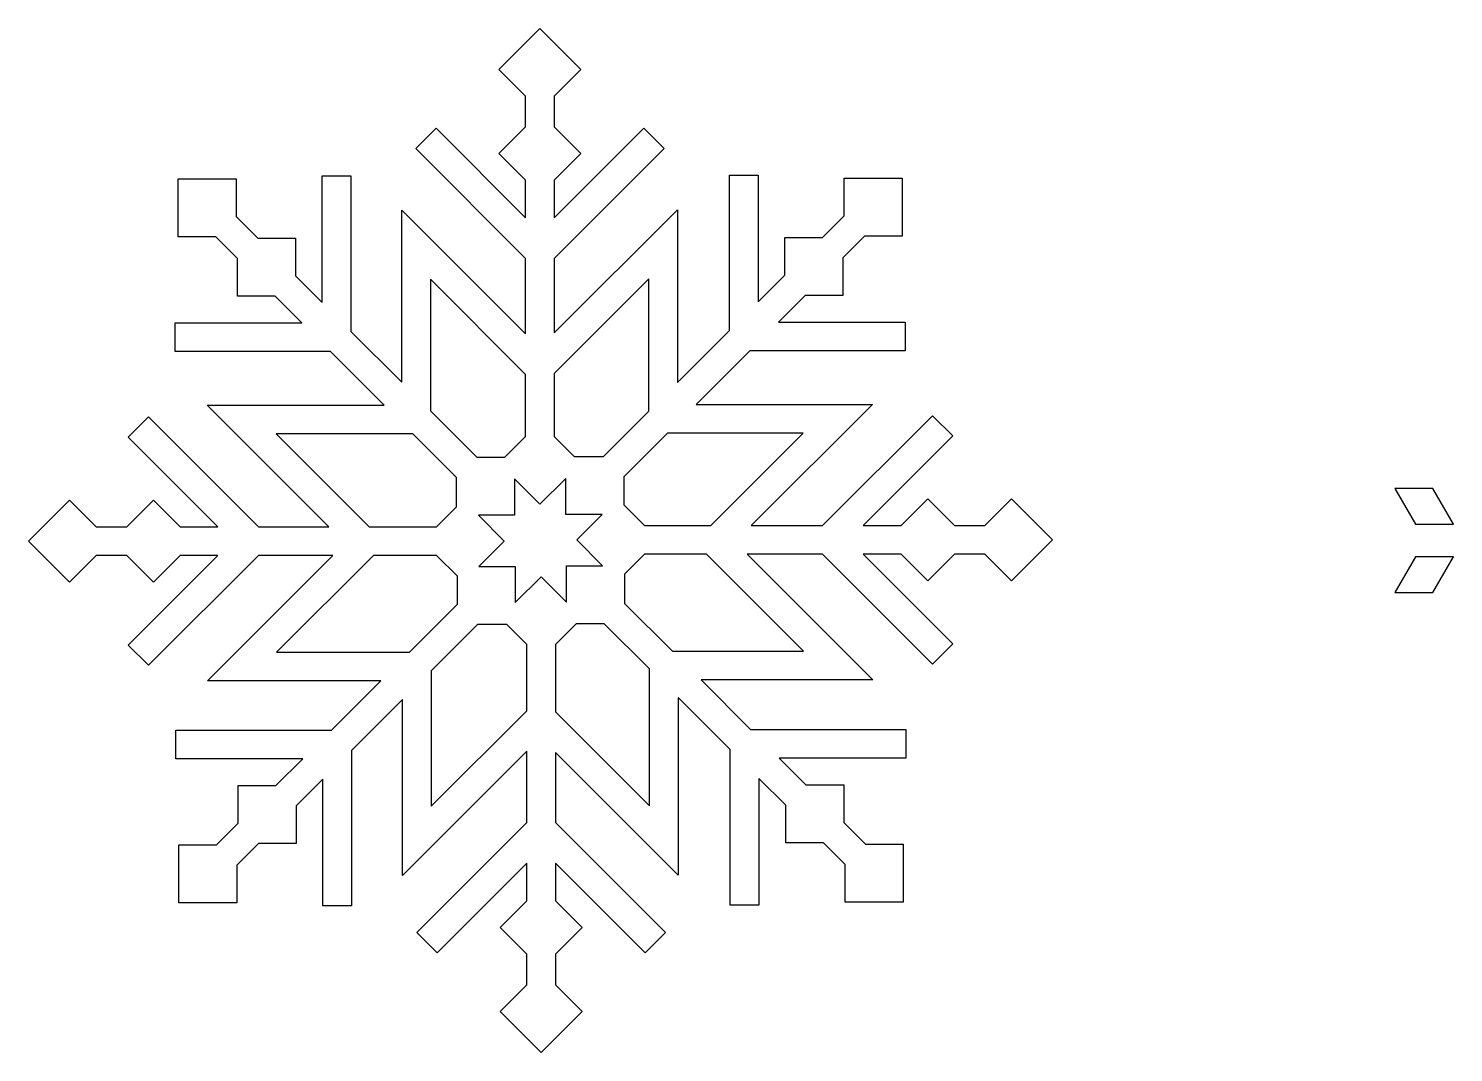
# Model space of a CAD drawing. Header units: centimetres. Extents: x -1 to 124, y -94 to 8.
# Drawn here: x 34.69 to 48.6, y -93.96 to -83.96 of the extents above; entities that cross this region are included whole.
import ezdxf

# ---------------------------------------------------------------- set-up
doc = ezdxf.new("R2010")
doc.units = ezdxf.units.CM
doc.header["$MEASUREMENT"] = 0
doc.layers.add('layer 1', color=7, linetype='Continuous')

msp = doc.modelspace()

# ---------------------------------------------------------------- linework, layer by layer
at = {"layer": 'layer 1', "color": 250}
for points, knots in [([(42.43983, -88.81313), (42.43983, -88.81313), (41.74317, -88.81313), (41.74317, -88.81313), (41.74317, -88.81313), (41.74317, -88.81313), (42.92692, -87.62933), (42.92692, -87.62933), (42.92692, -87.62933), (42.92692, -87.62933), (41.20491, -87.62933), (41.20491, -87.62933), (41.20491, -87.62933), (41.20491, -87.62933), (41.72809, -87.10617), (41.72809, -87.10617), (41.72809, -87.10617), (41.72809, -87.10617), (43.24589, -87.10617), (43.24589, -87.10617), (43.24589, -87.10617), (43.24589, -87.10617), (43.24589, -86.82615), (43.24589, -86.82615), (43.24589, -86.82615), (43.24589, -86.82615), (42.00811, -86.82615), (42.00811, -86.82615), (42.00811, -86.82615), (42.00811, -86.82615), (42.26947, -86.56479), (42.26947, -86.56479), (42.26947, -86.56479), (42.26947, -86.56479), (42.63748, -86.56479), (42.63748, -86.56479), (42.63748, -86.56479), (42.63748, -86.56479), (42.63748, -86.19676), (42.63748, -86.19676), (42.63748, -86.19676), (42.63748, -86.19676), (42.84898, -85.98526), (42.84898, -85.98526), (42.84898, -85.98526), (42.84898, -85.98526), (43.21703, -85.98526), (43.21703, -85.98526), (43.21703, -85.98526), (43.21703, -85.98526), (43.21703, -85.41922), (43.21703, -85.41922), (43.21703, -85.41922), (43.21703, -85.41922), (42.65098, -85.41922), (42.65098, -85.41922), (42.65098, -85.41922), (42.65098, -85.41922), (42.65098, -85.78731), (42.65098, -85.78731), (42.65098, -85.78731), (42.65098, -85.78731), (42.43959, -85.99872), (42.43959, -85.99872), (42.43959, -85.99872), (42.43959, -85.99872), (42.07146, -85.99872), (42.07146, -85.99872), (42.07146, -85.99872), (42.07146, -85.99872), (42.07146, -86.36684), (42.07146, -86.36684), (42.07146, -86.36684), (42.07146, -86.36684), (41.8101, -86.62818), (41.8101, -86.62818), (41.8101, -86.62818), (41.8101, -86.62818), (41.8101, -85.39039), (41.8101, -85.39039), (41.8101, -85.39039), (41.8101, -85.39039), (41.5301, -85.39039), (41.5301, -85.39039), (41.5301, -85.39039), (41.5301, -85.39039), (41.5301, -86.9082), (41.5301, -86.9082), (41.5301, -86.9082), (41.5301, -86.9082), (41.02159, -87.41669), (41.02159, -87.41669), (41.02159, -87.41669), (41.02159, -87.41669), (41.02159, -85.72858), (41.02159, -85.72858), (41.02159, -85.72858), (41.02159, -85.72858), (39.81987, -86.93025), (39.81987, -86.93025), (39.81987, -86.93025), (39.81987, -86.93025), (39.81987, -86.2044), (39.81987, -86.2044), (39.81987, -86.2044), (39.81987, -86.2044), (40.89307, -85.13115), (40.89307, -85.13115), (40.89307, -85.13115), (40.89307, -85.13115), (40.69509, -84.93318), (40.69509, -84.93318), (40.69509, -84.93318), (40.69509, -84.93318), (39.81987, -85.8084), (39.81987, -85.8084), (39.81987, -85.8084), (39.81987, -85.8084), (39.81987, -85.43876), (39.81987, -85.43876), (39.81987, -85.43876), (39.81987, -85.43876), (40.08013, -85.17852), (40.08013, -85.17852), (40.08013, -85.17852), (40.08013, -85.17852), (39.81987, -84.91827), (39.81987, -84.91827), (39.81987, -84.91827), (39.81987, -84.91827), (39.81987, -84.61922), (39.81987, -84.61922), (39.81987, -84.61922), (39.81987, -84.61922), (40.08013, -84.35896), (40.08013, -84.35896), (40.08013, -84.35896), (40.08013, -84.35896), (39.67987, -83.95872), (39.67987, -83.95872), (39.67987, -83.95872), (39.67987, -83.95872), (39.2796, -84.35896), (39.2796, -84.35896), (39.2796, -84.35896), (39.2796, -84.35896), (39.53986, -84.61922), (39.53986, -84.61922), (39.53986, -84.61922), (39.53986, -84.61922), (39.53986, -84.91827), (39.53986, -84.91827), (39.53986, -84.91827), (39.53986, -84.91827), (39.2796, -85.17852), (39.2796, -85.17852), (39.2796, -85.17852), (39.2796, -85.17852), (39.53986, -85.43876), (39.53986, -85.43876), (39.53986, -85.43876), (39.53986, -85.43876), (39.53986, -85.8084), (39.53986, -85.8084), (39.53986, -85.8084), (39.53986, -85.8084), (38.66464, -84.93318), (38.66464, -84.93318), (38.66464, -84.93318), (38.66464, -84.93318), (38.46666, -85.13115), (38.46666, -85.13115), (38.46666, -85.13115), (38.46666, -85.13115), (39.53986, -86.2044), (39.53986, -86.2044), (39.53986, -86.2044), (39.53986, -86.2044), (39.53986, -86.94154), (39.53986, -86.94154), (39.53986, -86.94154), (39.53986, -86.94154), (38.33023, -85.73186), (38.33023, -85.73186), (38.33023, -85.73186), (38.33023, -85.73186), (38.33018, -87.41338), (38.33018, -87.41338), (38.33018, -87.41338), (38.33018, -87.41338), (37.83292, -86.91613), (37.83292, -86.91613), (37.83292, -86.91613), (37.83292, -86.91613), (37.83292, -85.39832), (37.83292, -85.39832), (37.83292, -85.39832), (37.83292, -85.39832), (37.55291, -85.39832), (37.55291, -85.39832), (37.55291, -85.39832), (37.55291, -85.39832), (37.55291, -86.63613), (37.55291, -86.63613), (37.55291, -86.63613), (37.55291, -86.63613), (37.29149, -86.37471), (37.29149, -86.37471), (37.29149, -86.37471), (37.29149, -86.37471), (37.29149, -86.00665), (37.29149, -86.00665), (37.29149, -86.00665), (37.29149, -86.00665), (36.92343, -86.00665), (36.92343, -86.00665), (36.92343, -86.00665), (36.92343, -86.00665), (36.71202, -85.79524), (36.71202, -85.79524), (36.71202, -85.79524), (36.71202, -85.79524), (36.71202, -85.42715), (36.71202, -85.42715), (36.71202, -85.42715), (36.71202, -85.42715), (36.14598, -85.42715), (36.14598, -85.42715), (36.14598, -85.42715), (36.14598, -85.42715), (36.14598, -85.99319), (36.14598, -85.99319), (36.14598, -85.99319), (36.14598, -85.99319), (36.51401, -85.99319), (36.51401, -85.99319), (36.51401, -85.99319), (36.51401, -85.99319), (36.72545, -86.20462), (36.72545, -86.20462), (36.72545, -86.20462), (36.72545, -86.20462), (36.72545, -86.57269), (36.72545, -86.57269), (36.72545, -86.57269), (36.72545, -86.57269), (37.09353, -86.57269), (37.09353, -86.57269), (37.09353, -86.57269), (37.09353, -86.57269), (37.35491, -86.83408), (37.35491, -86.83408), (37.35491, -86.83408), (37.35491, -86.83408), (36.11712, -86.83408), (36.11712, -86.83408), (36.11712, -86.83408), (36.11712, -86.83408), (36.11712, -87.1141), (36.11712, -87.1141), (36.11712, -87.1141), (36.11712, -87.1141), (37.63493, -87.1141), (37.63493, -87.1141), (37.63493, -87.1141), (37.63493, -87.1141), (38.15811, -87.63726), (38.15811, -87.63726), (38.15811, -87.63726), (38.15811, -87.63726), (36.42946, -87.63726), (36.42946, -87.63726), (36.42946, -87.63726), (36.42946, -87.63726), (37.6165, -88.82431), (37.6165, -88.82431), (37.6165, -88.82431), (37.6165, -88.82431), (36.93108, -88.82431), (36.93108, -88.82431), (36.93108, -88.82431), (36.93108, -88.82431), (35.85788, -87.75111), (35.85788, -87.75111), (35.85788, -87.75111), (35.85788, -87.75111), (35.65991, -87.94909), (35.65991, -87.94909), (35.65991, -87.94909), (35.65991, -87.94909), (36.53513, -88.82431), (36.53513, -88.82431), (36.53513, -88.82431), (36.53513, -88.82431), (36.16546, -88.82431), (36.16546, -88.82431), (36.16546, -88.82431), (36.16546, -88.82431), (35.90522, -88.56408), (35.90522, -88.56408), (35.90522, -88.56408), (35.90522, -88.56408), (35.645, -88.82431), (35.645, -88.82431), (35.645, -88.82431), (35.645, -88.82431), (35.34594, -88.82431), (35.34594, -88.82431), (35.34594, -88.82431), (35.34594, -88.82431), (35.08572, -88.56408), (35.08572, -88.56408), (35.08572, -88.56408), (35.08572, -88.56408), (34.68545, -88.96432), (34.68545, -88.96432), (34.68545, -88.96432), (34.68545, -88.96432), (35.08572, -89.36459), (35.08572, -89.36459), (35.08572, -89.36459), (35.08572, -89.36459), (35.34595, -89.10432), (35.34595, -89.10432), (35.34595, -89.10432), (35.34595, -89.10432), (35.64499, -89.10432), (35.64499, -89.10432), (35.64499, -89.10432), (35.64499, -89.10432), (35.90522, -89.36459), (35.90522, -89.36459), (35.90522, -89.36459), (35.90522, -89.36459), (36.16548, -89.10432), (36.16548, -89.10432), (36.16548, -89.10432), (36.16548, -89.10432), (36.53513, -89.10432), (36.53513, -89.10432), (36.53513, -89.10432), (36.53513, -89.10432), (35.65991, -89.97954), (35.65991, -89.97954), (35.65991, -89.97954), (35.65991, -89.97954), (35.85788, -90.17752), (35.85788, -90.17752), (35.85788, -90.17752), (35.85788, -90.17752), (36.93108, -89.10432), (36.93108, -89.10432), (36.93108, -89.10432), (36.93108, -89.10432), (37.65703, -89.10432), (37.65703, -89.10432), (37.65703, -89.10432), (37.65703, -89.10432), (36.43274, -90.32866), (36.43274, -90.32866), (36.43274, -90.32866), (36.43274, -90.32866), (38.12545, -90.32866), (38.12545, -90.32866), (38.12545, -90.32866), (38.12545, -90.32866), (37.64285, -90.81127), (37.64285, -90.81127), (37.64285, -90.81127), (37.64285, -90.81127), (36.12501, -90.81127), (36.12501, -90.81127), (36.12501, -90.81127), (36.12501, -90.81127), (36.12501, -91.09128), (36.12501, -91.09128), (36.12501, -91.09128), (36.12501, -91.09128), (37.36283, -91.09128), (37.36283, -91.09128), (37.36283, -91.09128), (37.36283, -91.09128), (37.10141, -91.3527), (37.10141, -91.3527), (37.10141, -91.3527), (37.10141, -91.3527), (36.73341, -91.3527), (36.73341, -91.3527), (36.73341, -91.3527), (36.73341, -91.3527), (36.73341, -91.7207), (36.73341, -91.7207), (36.73341, -91.7207), (36.73341, -91.7207), (36.52194, -91.93216), (36.52194, -91.93216), (36.52194, -91.93216), (36.52194, -91.93216), (36.15387, -91.93216), (36.15387, -91.93216), (36.15387, -91.93216), (36.15387, -91.93216), (36.15387, -92.4982), (36.15387, -92.4982), (36.15387, -92.4982), (36.15387, -92.4982), (36.71992, -92.4982), (36.71992, -92.4982), (36.71992, -92.4982), (36.71992, -92.4982), (36.71992, -92.13014), (36.71992, -92.13014), (36.71992, -92.13014), (36.71992, -92.13014), (36.93132, -91.91873), (36.93132, -91.91873), (36.93132, -91.91873), (36.93132, -91.91873), (37.29945, -91.91873), (37.29945, -91.91873), (37.29945, -91.91873), (37.29945, -91.91873), (37.29945, -91.55061), (37.29945, -91.55061), (37.29945, -91.55061), (37.29945, -91.55061), (37.56081, -91.28926), (37.56081, -91.28926), (37.56081, -91.28926), (37.56081, -91.28926), (37.56081, -92.52706), (37.56081, -92.52706), (37.56081, -92.52706), (37.56081, -92.52706), (37.84083, -92.52706), (37.84083, -92.52706), (37.84083, -92.52706), (37.84083, -92.52706), (37.84083, -91.00925), (37.84083, -91.00925), (37.84083, -91.00925), (37.84083, -91.00925), (38.33814, -90.51193), (38.33814, -90.51193), (38.33814, -90.51193), (38.33814, -90.51193), (38.33814, -92.22937), (38.33814, -92.22937), (38.33814, -92.22937), (38.33814, -92.22937), (39.55104, -91.01648), (39.55104, -91.01648), (39.55104, -91.01648), (39.55104, -91.01648), (39.55104, -91.7131), (39.55104, -91.7131), (39.55104, -91.7131), (39.55104, -91.7131), (38.47784, -92.78629), (38.47784, -92.78629), (38.47784, -92.78629), (38.47784, -92.78629), (38.67582, -92.98427), (38.67582, -92.98427), (38.67582, -92.98427), (38.67582, -92.98427), (39.55104, -92.10905), (39.55104, -92.10905), (39.55104, -92.10905), (39.55104, -92.10905), (39.55104, -92.47869), (39.55104, -92.47869), (39.55104, -92.47869), (39.55104, -92.47869), (39.29078, -92.73896), (39.29078, -92.73896), (39.29078, -92.73896), (39.29078, -92.73896), (39.55104, -92.99917), (39.55104, -92.99917), (39.55104, -92.99917), (39.55104, -92.99917), (39.55104, -93.29823), (39.55104, -93.29823), (39.55104, -93.29823), (39.55104, -93.29823), (39.29078, -93.55846), (39.29078, -93.55846), (39.29078, -93.55846), (39.29078, -93.55846), (39.69105, -93.95872), (39.69105, -93.95872), (39.69105, -93.95872), (39.69105, -93.95872), (40.09132, -93.55846), (40.09132, -93.55846), (40.09132, -93.55846), (40.09132, -93.55846), (39.83105, -93.29823), (39.83105, -93.29823), (39.83105, -93.29823), (39.83105, -93.29823), (39.83105, -92.99917), (39.83105, -92.99917), (39.83105, -92.99917), (39.83105, -92.99917), (40.09132, -92.73896), (40.09132, -92.73896), (40.09132, -92.73896), (40.09132, -92.73896), (39.83105, -92.47869), (39.83105, -92.47869), (39.83105, -92.47869), (39.83105, -92.47869), (39.83105, -92.10905), (39.83105, -92.10905), (39.83105, -92.10905), (39.83105, -92.10905), (40.70627, -92.98427), (40.70627, -92.98427), (40.70627, -92.98427), (40.70627, -92.98427), (40.90425, -92.78629), (40.90425, -92.78629), (40.90425, -92.78629), (40.90425, -92.78629), (39.83105, -91.7131), (39.83105, -91.7131), (39.83105, -91.7131), (39.83105, -91.7131), (39.83105, -91.02765), (39.83105, -91.02765), (39.83105, -91.02765), (39.83105, -91.02765), (41.02974, -92.22632), (41.02974, -92.22632), (41.02974, -92.22632), (41.02974, -92.22632), (41.02952, -90.49287), (41.02952, -90.49287), (41.02952, -90.49287), (41.02952, -90.49287), (41.538, -91.00135), (41.538, -91.00135), (41.538, -91.00135), (41.538, -91.00135), (41.538, -92.51916), (41.538, -92.51916), (41.538, -92.51916), (41.538, -92.51916), (41.818, -92.51916), (41.818, -92.51916), (41.818, -92.51916), (41.818, -92.51916), (41.818, -91.28136), (41.818, -91.28136), (41.818, -91.28136), (41.818, -91.28136), (42.07942, -91.54278), (42.07942, -91.54278), (42.07942, -91.54278), (42.07942, -91.54278), (42.07942, -91.91077), (42.07942, -91.91077), (42.07942, -91.91077), (42.07942, -91.91077), (42.44743, -91.91077), (42.44743, -91.91077), (42.44743, -91.91077), (42.44743, -91.91077), (42.65889, -92.12224), (42.65889, -92.12224), (42.65889, -92.12224), (42.65889, -92.12224), (42.65889, -92.4903), (42.65889, -92.4903), (42.65889, -92.4903), (42.65889, -92.4903), (43.22492, -92.4903), (43.22492, -92.4903), (43.22492, -92.4903), (43.22492, -92.4903), (43.22492, -91.92425), (43.22492, -91.92425), (43.22492, -91.92425), (43.22492, -91.92425), (42.85685, -91.92425), (42.85685, -91.92425), (42.85685, -91.92425), (42.85685, -91.92425), (42.64544, -91.71286), (42.64544, -91.71286), (42.64544, -91.71286), (42.64544, -91.71286), (42.64544, -91.34474), (42.64544, -91.34474), (42.64544, -91.34474), (42.64544, -91.34474), (42.27734, -91.34474), (42.27734, -91.34474), (42.27734, -91.34474), (42.27734, -91.34474), (42.01598, -91.08338), (42.01598, -91.08338), (42.01598, -91.08338), (42.01598, -91.08338), (43.25378, -91.08338), (43.25378, -91.08338), (43.25378, -91.08338), (43.25378, -91.08338), (43.25378, -90.80337), (43.25378, -90.80337), (43.25378, -90.80337), (43.25378, -90.80337), (41.73597, -90.80337), (41.73597, -90.80337), (41.73597, -90.80337), (41.73597, -90.80337), (41.2533, -90.32069), (41.2533, -90.32069), (41.2533, -90.32069), (41.2533, -90.32069), (42.93033, -90.32069), (42.93033, -90.32069), (42.93033, -90.32069), (42.93033, -90.32069), (41.70265, -89.09314), (41.70265, -89.09314), (41.70265, -89.09314), (41.70265, -89.09314), (42.43983, -89.09314), (42.43983, -89.09314), (42.43983, -89.09314), (42.43983, -89.09314), (43.51302, -90.16634), (43.51302, -90.16634), (43.51302, -90.16634), (43.51302, -90.16634), (43.711, -89.96837), (43.711, -89.96837), (43.711, -89.96837), (43.711, -89.96837), (42.83577, -89.09314), (42.83577, -89.09314), (42.83577, -89.09314), (42.83577, -89.09314), (43.20542, -89.09314), (43.20542, -89.09314), (43.20542, -89.09314), (43.20542, -89.09314), (43.46567, -89.35341), (43.46567, -89.35341), (43.46567, -89.35341), (43.46567, -89.35341), (43.7259, -89.09314), (43.7259, -89.09314), (43.7259, -89.09314), (43.7259, -89.09314), (44.02496, -89.09314), (44.02496, -89.09314), (44.02496, -89.09314), (44.02496, -89.09314), (44.28517, -89.35341), (44.28517, -89.35341), (44.28517, -89.35341), (44.28517, -89.35341), (44.68545, -88.95314), (44.68545, -88.95314), (44.68545, -88.95314), (44.68545, -88.95314), (44.28517, -88.55287), (44.28517, -88.55287), (44.28517, -88.55287), (44.28517, -88.55287), (44.02496, -88.81313), (44.02496, -88.81313), (44.02496, -88.81313), (44.02496, -88.81313), (43.7259, -88.81313), (43.7259, -88.81313), (43.7259, -88.81313), (43.7259, -88.81313), (43.46567, -88.55287), (43.46567, -88.55287), (43.46567, -88.55287), (43.46567, -88.55287), (43.20542, -88.81313), (43.20542, -88.81313), (43.20542, -88.81313), (43.20542, -88.81313), (42.83577, -88.81313), (42.83577, -88.81313), (42.83577, -88.81313), (42.83577, -88.81313), (43.711, -87.93788), (43.711, -87.93788), (43.711, -87.93788), (43.711, -87.93788), (43.51302, -87.7399), (43.51302, -87.7399), (43.51302, -87.7399), (43.51302, -87.7399), (42.43983, -88.81313), (42.43983, -88.81313)], [0, 0, 0, 0, 0.00564972, 0.00564972, 0.00564972, 0.00564972, 0.01129944, 0.01129944, 0.01129944, 0.01129944, 0.01694915, 0.01694915, 0.01694915, 0.01694915, 0.02259887, 0.02259887, 0.02259887, 0.02259887, 0.02824859, 0.02824859, 0.02824859, 0.02824859, 0.03389831, 0.03389831, 0.03389831, 0.03389831, 0.03954802, 0.03954802, 0.03954802, 0.03954802, 0.04519774, 0.04519774, 0.04519774, 0.04519774, 0.05084746, 0.05084746, 0.05084746, 0.05084746, 0.05649718, 0.05649718, 0.05649718, 0.05649718, 0.06214689, 0.06214689, 0.06214689, 0.06214689, 0.06779661, 0.06779661, 0.06779661, 0.06779661, 0.07344633, 0.07344633, 0.07344633, 0.07344633, 0.07909605, 0.07909605, 0.07909605, 0.07909605, 0.08474576, 0.08474576, 0.08474576, 0.08474576, 0.09039548, 0.09039548, 0.09039548, 0.09039548, 0.0960452, 0.0960452, 0.0960452, 0.0960452, 0.10169492, 0.10169492, 0.10169492, 0.10169492, 0.10734463, 0.10734463, 0.10734463, 0.10734463, 0.11299435, 0.11299435, 0.11299435, 0.11299435, 0.11864407, 0.11864407, 0.11864407, 0.11864407, 0.12429379, 0.12429379, 0.12429379, 0.12429379, 0.1299435, 0.1299435, 0.1299435, 0.1299435, 0.13559322, 0.13559322, 0.13559322, 0.13559322, 0.14124294, 0.14124294, 0.14124294, 0.14124294, 0.14689266, 0.14689266, 0.14689266, 0.14689266, 0.15254237, 0.15254237, 0.15254237, 0.15254237, 0.15819209, 0.15819209, 0.15819209, 0.15819209, 0.16384181, 0.16384181, 0.16384181, 0.16384181, 0.16949153, 0.16949153, 0.16949153, 0.16949153, 0.17514124, 0.17514124, 0.17514124, 0.17514124, 0.18079096, 0.18079096, 0.18079096, 0.18079096, 0.18644068, 0.18644068, 0.18644068, 0.18644068, 0.1920904, 0.1920904, 0.1920904, 0.1920904, 0.19774011, 0.19774011, 0.19774011, 0.19774011, 0.20338983, 0.20338983, 0.20338983, 0.20338983, 0.20903955, 0.20903955, 0.20903955, 0.20903955, 0.21468927, 0.21468927, 0.21468927, 0.21468927, 0.22033898, 0.22033898, 0.22033898, 0.22033898, 0.2259887, 0.2259887, 0.2259887, 0.2259887, 0.23163842, 0.23163842, 0.23163842, 0.23163842, 0.23728814, 0.23728814, 0.23728814, 0.23728814, 0.24293785, 0.24293785, 0.24293785, 0.24293785, 0.24858757, 0.24858757, 0.24858757, 0.24858757, 0.25423729, 0.25423729, 0.25423729, 0.25423729, 0.25988701, 0.25988701, 0.25988701, 0.25988701, 0.26553672, 0.26553672, 0.26553672, 0.26553672, 0.27118644, 0.27118644, 0.27118644, 0.27118644, 0.27683616, 0.27683616, 0.27683616, 0.27683616, 0.28248588, 0.28248588, 0.28248588, 0.28248588, 0.28813559, 0.28813559, 0.28813559, 0.28813559, 0.29378531, 0.29378531, 0.29378531, 0.29378531, 0.29943503, 0.29943503, 0.29943503, 0.29943503, 0.30508475, 0.30508475, 0.30508475, 0.30508475, 0.31073446, 0.31073446, 0.31073446, 0.31073446, 0.31638418, 0.31638418, 0.31638418, 0.31638418, 0.3220339, 0.3220339, 0.3220339, 0.3220339, 0.32768362, 0.32768362, 0.32768362, 0.32768362, 0.33333333, 0.33333333, 0.33333333, 0.33333333, 0.33898305, 0.33898305, 0.33898305, 0.33898305, 0.34463277, 0.34463277, 0.34463277, 0.34463277, 0.35028249, 0.35028249, 0.35028249, 0.35028249, 0.3559322, 0.3559322, 0.3559322, 0.3559322, 0.36158192, 0.36158192, 0.36158192, 0.36158192, 0.36723164, 0.36723164, 0.36723164, 0.36723164, 0.37288136, 0.37288136, 0.37288136, 0.37288136, 0.37853107, 0.37853107, 0.37853107, 0.37853107, 0.38418079, 0.38418079, 0.38418079, 0.38418079, 0.38983051, 0.38983051, 0.38983051, 0.38983051, 0.39548023, 0.39548023, 0.39548023, 0.39548023, 0.40112994, 0.40112994, 0.40112994, 0.40112994, 0.40677966, 0.40677966, 0.40677966, 0.40677966, 0.41242938, 0.41242938, 0.41242938, 0.41242938, 0.4180791, 0.4180791, 0.4180791, 0.4180791, 0.42372881, 0.42372881, 0.42372881, 0.42372881, 0.42937853, 0.42937853, 0.42937853, 0.42937853, 0.43502825, 0.43502825, 0.43502825, 0.43502825, 0.44067797, 0.44067797, 0.44067797, 0.44067797, 0.44632768, 0.44632768, 0.44632768, 0.44632768, 0.4519774, 0.4519774, 0.4519774, 0.4519774, 0.45762712, 0.45762712, 0.45762712, 0.45762712, 0.46327684, 0.46327684, 0.46327684, 0.46327684, 0.46892655, 0.46892655, 0.46892655, 0.46892655, 0.47457627, 0.47457627, 0.47457627, 0.47457627, 0.48022599, 0.48022599, 0.48022599, 0.48022599, 0.48587571, 0.48587571, 0.48587571, 0.48587571, 0.49152542, 0.49152542, 0.49152542, 0.49152542, 0.49717514, 0.49717514, 0.49717514, 0.49717514, 0.50282486, 0.50282486, 0.50282486, 0.50282486, 0.50847458, 0.50847458, 0.50847458, 0.50847458, 0.51412429, 0.51412429, 0.51412429, 0.51412429, 0.51977401, 0.51977401, 0.51977401, 0.51977401, 0.52542373, 0.52542373, 0.52542373, 0.52542373, 0.53107345, 0.53107345, 0.53107345, 0.53107345, 0.53672316, 0.53672316, 0.53672316, 0.53672316, 0.54237288, 0.54237288, 0.54237288, 0.54237288, 0.5480226, 0.5480226, 0.5480226, 0.5480226, 0.55367232, 0.55367232, 0.55367232, 0.55367232, 0.55932203, 0.55932203, 0.55932203, 0.55932203, 0.56497175, 0.56497175, 0.56497175, 0.56497175, 0.57062147, 0.57062147, 0.57062147, 0.57062147, 0.57627119, 0.57627119, 0.57627119, 0.57627119, 0.5819209, 0.5819209, 0.5819209, 0.5819209, 0.58757062, 0.58757062, 0.58757062, 0.58757062, 0.59322034, 0.59322034, 0.59322034, 0.59322034, 0.59887006, 0.59887006, 0.59887006, 0.59887006, 0.60451977, 0.60451977, 0.60451977, 0.60451977, 0.61016949, 0.61016949, 0.61016949, 0.61016949, 0.61581921, 0.61581921, 0.61581921, 0.61581921, 0.62146893, 0.62146893, 0.62146893, 0.62146893, 0.62711864, 0.62711864, 0.62711864, 0.62711864, 0.63276836, 0.63276836, 0.63276836, 0.63276836, 0.63841808, 0.63841808, 0.63841808, 0.63841808, 0.6440678, 0.6440678, 0.6440678, 0.6440678, 0.64971751, 0.64971751, 0.64971751, 0.64971751, 0.65536723, 0.65536723, 0.65536723, 0.65536723, 0.66101695, 0.66101695, 0.66101695, 0.66101695, 0.66666667, 0.66666667, 0.66666667, 0.66666667, 0.67231638, 0.67231638, 0.67231638, 0.67231638, 0.6779661, 0.6779661, 0.6779661, 0.6779661, 0.68361582, 0.68361582, 0.68361582, 0.68361582, 0.68926554, 0.68926554, 0.68926554, 0.68926554, 0.69491525, 0.69491525, 0.69491525, 0.69491525, 0.70056497, 0.70056497, 0.70056497, 0.70056497, 0.70621469, 0.70621469, 0.70621469, 0.70621469, 0.71186441, 0.71186441, 0.71186441, 0.71186441, 0.71751412, 0.71751412, 0.71751412, 0.71751412, 0.72316384, 0.72316384, 0.72316384, 0.72316384, 0.72881356, 0.72881356, 0.72881356, 0.72881356, 0.73446328, 0.73446328, 0.73446328, 0.73446328, 0.74011299, 0.74011299, 0.74011299, 0.74011299, 0.74576271, 0.74576271, 0.74576271, 0.74576271, 0.75141243, 0.75141243, 0.75141243, 0.75141243, 0.75706215, 0.75706215, 0.75706215, 0.75706215, 0.76271186, 0.76271186, 0.76271186, 0.76271186, 0.76836158, 0.76836158, 0.76836158, 0.76836158, 0.7740113, 0.7740113, 0.7740113, 0.7740113, 0.77966102, 0.77966102, 0.77966102, 0.77966102, 0.78531073, 0.78531073, 0.78531073, 0.78531073, 0.79096045, 0.79096045, 0.79096045, 0.79096045, 0.79661017, 0.79661017, 0.79661017, 0.79661017, 0.80225989, 0.80225989, 0.80225989, 0.80225989, 0.8079096, 0.8079096, 0.8079096, 0.8079096, 0.81355932, 0.81355932, 0.81355932, 0.81355932, 0.81920904, 0.81920904, 0.81920904, 0.81920904, 0.82485876, 0.82485876, 0.82485876, 0.82485876, 0.83050847, 0.83050847, 0.83050847, 0.83050847, 0.83615819, 0.83615819, 0.83615819, 0.83615819, 0.84180791, 0.84180791, 0.84180791, 0.84180791, 0.84745763, 0.84745763, 0.84745763, 0.84745763, 0.85310734, 0.85310734, 0.85310734, 0.85310734, 0.85875706, 0.85875706, 0.85875706, 0.85875706, 0.86440678, 0.86440678, 0.86440678, 0.86440678, 0.8700565, 0.8700565, 0.8700565, 0.8700565, 0.87570621, 0.87570621, 0.87570621, 0.87570621, 0.88135593, 0.88135593, 0.88135593, 0.88135593, 0.88700565, 0.88700565, 0.88700565, 0.88700565, 0.89265537, 0.89265537, 0.89265537, 0.89265537, 0.89830508, 0.89830508, 0.89830508, 0.89830508, 0.9039548, 0.9039548, 0.9039548, 0.9039548, 0.90960452, 0.90960452, 0.90960452, 0.90960452, 0.91525424, 0.91525424, 0.91525424, 0.91525424, 0.92090395, 0.92090395, 0.92090395, 0.92090395, 0.92655367, 0.92655367, 0.92655367, 0.92655367, 0.93220339, 0.93220339, 0.93220339, 0.93220339, 0.93785311, 0.93785311, 0.93785311, 0.93785311, 0.94350282, 0.94350282, 0.94350282, 0.94350282, 0.94915254, 0.94915254, 0.94915254, 0.94915254, 0.95480226, 0.95480226, 0.95480226, 0.95480226, 0.96045198, 0.96045198, 0.96045198, 0.96045198, 0.96610169, 0.96610169, 0.96610169, 0.96610169, 0.97175141, 0.97175141, 0.97175141, 0.97175141, 0.97740113, 0.97740113, 0.97740113, 0.97740113, 0.98305085, 0.98305085, 0.98305085, 0.98305085, 0.98870056, 0.98870056, 0.98870056, 0.98870056, 1, 1, 1, 1]), ([(39.53986, -87.94429), (39.53986, -87.94429), (39.33778, -88.14637), (39.33778, -88.14637), (39.33778, -88.14637), (39.33778, -88.14637), (39.06316, -88.14637), (39.06316, -88.14637), (39.06316, -88.14637), (39.06316, -88.14637), (38.61019, -87.6934), (38.61019, -87.6934), (38.61019, -87.6934), (38.61019, -87.6934), (38.61025, -86.4079), (38.61025, -86.4079), (38.61025, -86.4079), (38.61025, -86.4079), (39.53986, -87.33756), (39.53986, -87.33756), (39.53986, -87.33756), (39.53986, -87.33756), (39.53986, -87.94429), (39.53986, -87.94429)], [0, 0, 0, 0, 0.14285714, 0.14285714, 0.14285714, 0.14285714, 0.28571429, 0.28571429, 0.28571429, 0.28571429, 0.42857143, 0.42857143, 0.42857143, 0.42857143, 0.57142857, 0.57142857, 0.57142857, 0.57142857, 0.71428571, 0.71428571, 0.71428571, 0.71428571, 1, 1, 1, 1]), ([(40.29981, -88.13847), (40.29981, -88.13847), (40.01404, -88.13847), (40.01404, -88.13847), (40.01404, -88.13847), (40.01404, -88.13847), (39.81987, -87.94429), (39.81987, -87.94429), (39.81987, -87.94429), (39.81987, -87.94429), (39.81987, -87.32627), (39.81987, -87.32627), (39.81987, -87.32627), (39.81987, -87.32627), (40.74158, -86.40455), (40.74158, -86.40455), (40.74158, -86.40455), (40.74158, -86.40455), (40.74158, -87.6967), (40.74158, -87.6967), (40.74158, -87.6967), (40.74158, -87.6967), (40.29981, -88.13847), (40.29981, -88.13847)], [0, 0, 0, 0, 0.14285714, 0.14285714, 0.14285714, 0.14285714, 0.28571429, 0.28571429, 0.28571429, 0.28571429, 0.42857143, 0.42857143, 0.42857143, 0.42857143, 0.57142857, 0.57142857, 0.57142857, 0.57142857, 0.71428571, 0.71428571, 0.71428571, 0.71428571, 1, 1, 1, 1]), ([(38.86517, -88.34432), (38.86517, -88.34432), (38.86517, -88.63019), (38.86517, -88.63019), (38.86517, -88.63019), (38.86517, -88.63019), (38.67102, -88.82431), (38.67102, -88.82431), (38.67102, -88.82431), (38.67102, -88.82431), (38.01245, -88.82431), (38.01245, -88.82431), (38.01245, -88.82431), (38.01245, -88.82431), (37.10542, -87.91728), (37.10542, -87.91728), (37.10542, -87.91728), (37.10542, -87.91728), (38.43812, -87.91728), (38.43812, -87.91728), (38.43812, -87.91728), (38.43812, -87.91728), (38.86517, -88.34432), (38.86517, -88.34432)], [0, 0, 0, 0, 0.14285714, 0.14285714, 0.14285714, 0.14285714, 0.28571429, 0.28571429, 0.28571429, 0.28571429, 0.42857143, 0.42857143, 0.42857143, 0.42857143, 0.57142857, 0.57142857, 0.57142857, 0.57142857, 0.71428571, 0.71428571, 0.71428571, 0.71428571, 1, 1, 1, 1]), ([(40.6999, -88.81313), (40.6999, -88.81313), (40.49778, -88.61102), (40.49778, -88.61102), (40.49778, -88.61102), (40.49778, -88.61102), (40.49778, -88.33645), (40.49778, -88.33645), (40.49778, -88.33645), (40.49778, -88.33645), (40.9249, -87.90935), (40.9249, -87.90935), (40.9249, -87.90935), (40.9249, -87.90935), (42.25097, -87.90935), (42.25097, -87.90935), (42.25097, -87.90935), (42.25097, -87.90935), (41.3472, -88.81313), (41.3472, -88.81313), (41.3472, -88.81313), (41.3472, -88.81313), (40.6999, -88.81313), (40.6999, -88.81313)], [0, 0, 0, 0, 0.14285714, 0.14285714, 0.14285714, 0.14285714, 0.28571429, 0.28571429, 0.28571429, 0.28571429, 0.42857143, 0.42857143, 0.42857143, 0.42857143, 0.57142857, 0.57142857, 0.57142857, 0.57142857, 0.71428571, 0.71428571, 0.71428571, 0.71428571, 1, 1, 1, 1]), ([(40.29124, -89.20501), (40.29124, -89.20501), (39.9397, -89.20501), (39.9397, -89.20501), (39.9397, -89.20501), (39.9397, -89.20501), (39.9397, -89.56129), (39.9397, -89.56129), (39.9397, -89.56129), (39.9397, -89.56129), (39.69105, -89.31264), (39.69105, -89.31264), (39.69105, -89.31264), (39.69105, -89.31264), (39.43917, -89.56451), (39.43917, -89.56451), (39.43917, -89.56451), (39.43917, -89.56451), (39.43917, -89.21297), (39.43917, -89.21297), (39.43917, -89.21297), (39.43917, -89.21297), (39.08289, -89.21297), (39.08289, -89.21297), (39.08289, -89.21297), (39.08289, -89.21297), (39.33155, -88.96432), (39.33155, -88.96432), (39.33155, -88.96432), (39.33155, -88.96432), (39.07963, -88.71241), (39.07963, -88.71241), (39.07963, -88.71241), (39.07963, -88.71241), (39.43121, -88.71241), (39.43121, -88.71241), (39.43121, -88.71241), (39.43121, -88.71241), (39.43121, -88.35616), (39.43121, -88.35616), (39.43121, -88.35616), (39.43121, -88.35616), (39.67987, -88.60479), (39.67987, -88.60479), (39.67987, -88.60479), (39.67987, -88.60479), (39.93174, -88.35294), (39.93174, -88.35294), (39.93174, -88.35294), (39.93174, -88.35294), (39.93174, -88.70451), (39.93174, -88.70451), (39.93174, -88.70451), (39.93174, -88.70451), (40.28799, -88.70451), (40.28799, -88.70451), (40.28799, -88.70451), (40.28799, -88.70451), (40.03936, -88.95314), (40.03936, -88.95314), (40.03936, -88.95314), (40.03936, -88.95314), (40.29124, -89.20501), (40.29124, -89.20501)], [0, 0, 0, 0, 0.05882353, 0.05882353, 0.05882353, 0.05882353, 0.11764706, 0.11764706, 0.11764706, 0.11764706, 0.17647059, 0.17647059, 0.17647059, 0.17647059, 0.23529412, 0.23529412, 0.23529412, 0.23529412, 0.29411765, 0.29411765, 0.29411765, 0.29411765, 0.35294118, 0.35294118, 0.35294118, 0.35294118, 0.41176471, 0.41176471, 0.41176471, 0.41176471, 0.47058824, 0.47058824, 0.47058824, 0.47058824, 0.52941176, 0.52941176, 0.52941176, 0.52941176, 0.58823529, 0.58823529, 0.58823529, 0.58823529, 0.64705882, 0.64705882, 0.64705882, 0.64705882, 0.70588235, 0.70588235, 0.70588235, 0.70588235, 0.76470588, 0.76470588, 0.76470588, 0.76470588, 0.82352941, 0.82352941, 0.82352941, 0.82352941, 0.88235294, 0.88235294, 0.88235294, 0.88235294, 1, 1, 1, 1]), ([(48.60004, -88.79778), (48.60004, -88.79778), (48.22836, -88.79778), (48.22836, -88.79778), (48.22836, -88.79778), (48.22836, -88.79778), (48.02809, -88.45091), (48.02809, -88.45091), (48.02809, -88.45091), (48.02809, -88.45091), (48.39978, -88.45091), (48.39978, -88.45091), (48.39978, -88.45091), (48.39978, -88.45091), (48.60004, -88.79778), (48.60004, -88.79778)], [0, 0, 0, 0, 0.2, 0.2, 0.2, 0.2, 0.4, 0.4, 0.4, 0.4, 0.6, 0.6, 0.6, 0.6, 1, 1, 1, 1]), ([(38.67102, -89.10432), (38.67102, -89.10432), (38.87313, -89.30644), (38.87313, -89.30644), (38.87313, -89.30644), (38.87313, -89.30644), (38.87313, -89.58099), (38.87313, -89.58099), (38.87313, -89.58099), (38.87313, -89.58099), (38.40547, -90.04863), (38.40547, -90.04863), (38.40547, -90.04863), (38.40547, -90.04863), (37.1087, -90.04863), (37.1087, -90.04863), (37.1087, -90.04863), (37.1087, -90.04863), (38.053, -89.10432), (38.053, -89.10432), (38.053, -89.10432), (38.053, -89.10432), (38.67102, -89.10432), (38.67102, -89.10432)], [0, 0, 0, 0, 0.14285714, 0.14285714, 0.14285714, 0.14285714, 0.28571429, 0.28571429, 0.28571429, 0.28571429, 0.42857143, 0.42857143, 0.42857143, 0.42857143, 0.57142857, 0.57142857, 0.57142857, 0.57142857, 0.71428571, 0.71428571, 0.71428571, 0.71428571, 1, 1, 1, 1]), ([(40.50574, -89.57314), (40.50574, -89.57314), (40.50574, -89.2873), (40.50574, -89.2873), (40.50574, -89.2873), (40.50574, -89.2873), (40.6999, -89.09314), (40.6999, -89.09314), (40.6999, -89.09314), (40.6999, -89.09314), (41.30669, -89.09314), (41.30669, -89.09314), (41.30669, -89.09314), (41.30669, -89.09314), (42.25425, -90.04067), (42.25425, -90.04067), (42.25425, -90.04067), (42.25425, -90.04067), (40.97329, -90.04067), (40.97329, -90.04067), (40.97329, -90.04067), (40.97329, -90.04067), (40.50574, -89.57314), (40.50574, -89.57314)], [0, 0, 0, 0, 0.14285714, 0.14285714, 0.14285714, 0.14285714, 0.28571429, 0.28571429, 0.28571429, 0.28571429, 0.42857143, 0.42857143, 0.42857143, 0.42857143, 0.57142857, 0.57142857, 0.57142857, 0.57142857, 0.71428571, 0.71428571, 0.71428571, 0.71428571, 1, 1, 1, 1]), ([(48.60004, -89.11966), (48.60004, -89.11966), (48.39978, -89.46653), (48.39978, -89.46653), (48.39978, -89.46653), (48.39978, -89.46653), (48.02809, -89.46653), (48.02809, -89.46653), (48.02809, -89.46653), (48.02809, -89.46653), (48.22836, -89.11966), (48.22836, -89.11966), (48.22836, -89.11966), (48.22836, -89.11966), (48.60004, -89.11966), (48.60004, -89.11966)], [0, 0, 0, 0, 0.2, 0.2, 0.2, 0.2, 0.4, 0.4, 0.4, 0.4, 0.6, 0.6, 0.6, 0.6, 1, 1, 1, 1]), ([(39.35689, -89.77901), (39.35689, -89.77901), (39.55104, -89.97317), (39.55104, -89.97317), (39.55104, -89.97317), (39.55104, -89.97317), (39.55104, -90.62052), (39.55104, -90.62052), (39.55104, -90.62052), (39.55104, -90.62052), (38.61815, -91.5534), (38.61815, -91.5534), (38.61815, -91.5534), (38.61815, -91.5534), (38.61815, -90.23191), (38.61815, -90.23191), (38.61815, -90.23191), (38.61815, -90.23191), (39.07105, -89.77901), (39.07105, -89.77901), (39.07105, -89.77901), (39.07105, -89.77901), (39.35689, -89.77901), (39.35689, -89.77901)], [0, 0, 0, 0, 0.14285714, 0.14285714, 0.14285714, 0.14285714, 0.28571429, 0.28571429, 0.28571429, 0.28571429, 0.42857143, 0.42857143, 0.42857143, 0.42857143, 0.57142857, 0.57142857, 0.57142857, 0.57142857, 0.71428571, 0.71428571, 0.71428571, 0.71428571, 1, 1, 1, 1]), ([(39.83105, -90.6317), (39.83105, -90.6317), (39.83105, -89.97317), (39.83105, -89.97317), (39.83105, -89.97317), (39.83105, -89.97317), (40.03317, -89.77105), (40.03317, -89.77105), (40.03317, -89.77105), (40.03317, -89.77105), (40.3077, -89.77105), (40.3077, -89.77105), (40.3077, -89.77105), (40.3077, -89.77105), (40.74949, -90.21284), (40.74949, -90.21284), (40.74949, -90.21284), (40.74949, -90.21284), (40.74961, -91.55025), (40.74961, -91.55025), (40.74961, -91.55025), (40.74961, -91.55025), (39.83105, -90.6317), (39.83105, -90.6317)], [0, 0, 0, 0, 0.14285714, 0.14285714, 0.14285714, 0.14285714, 0.28571429, 0.28571429, 0.28571429, 0.28571429, 0.42857143, 0.42857143, 0.42857143, 0.42857143, 0.57142857, 0.57142857, 0.57142857, 0.57142857, 0.71428571, 0.71428571, 0.71428571, 0.71428571, 1, 1, 1, 1])]:
    msp.add_open_spline(points, degree=3, knots=knots, dxfattribs=at)

doc.saveas('drawing.dxf')
